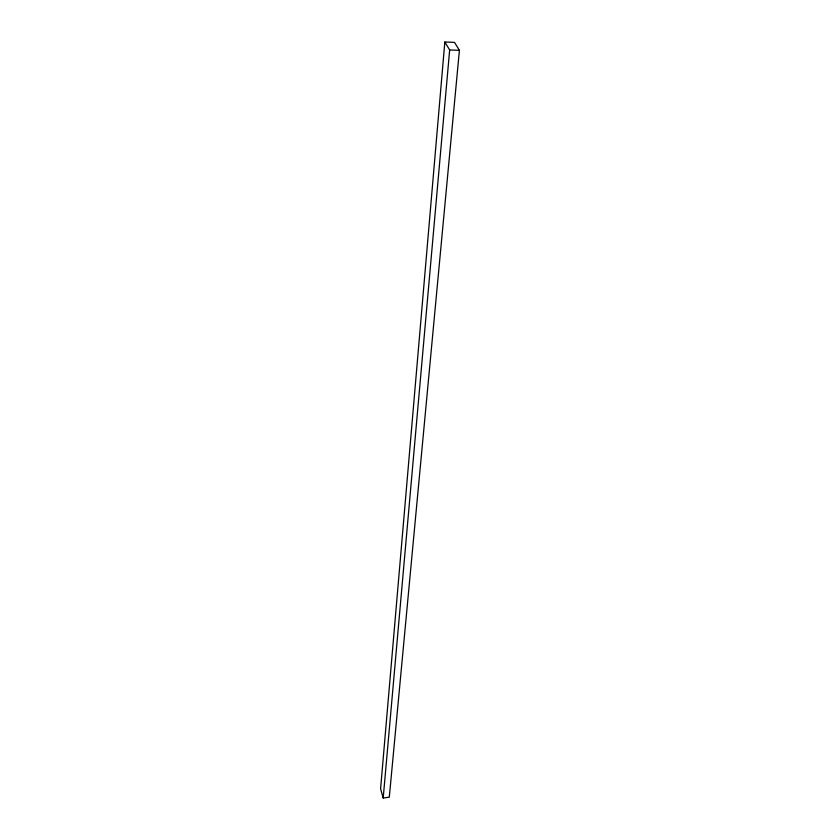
<?xml version="1.0" encoding="UTF-8"?>
<svg xmlns="http://www.w3.org/2000/svg" width="840" height="840" viewBox="0 0 840 840"><rect width="100%" height="100%" fill="white"/><g stroke="black" fill="none" stroke-linecap="round" stroke-linejoin="round"><path stroke-width="1.26" d="M444.832 42L380.594 788.812L383.197 798L389.308 797.16L459.406 50.337L454.524 42.378L444.832 42L449.663 49.97L383.197 798M449.663 49.97L459.406 50.337"/></g></svg>
